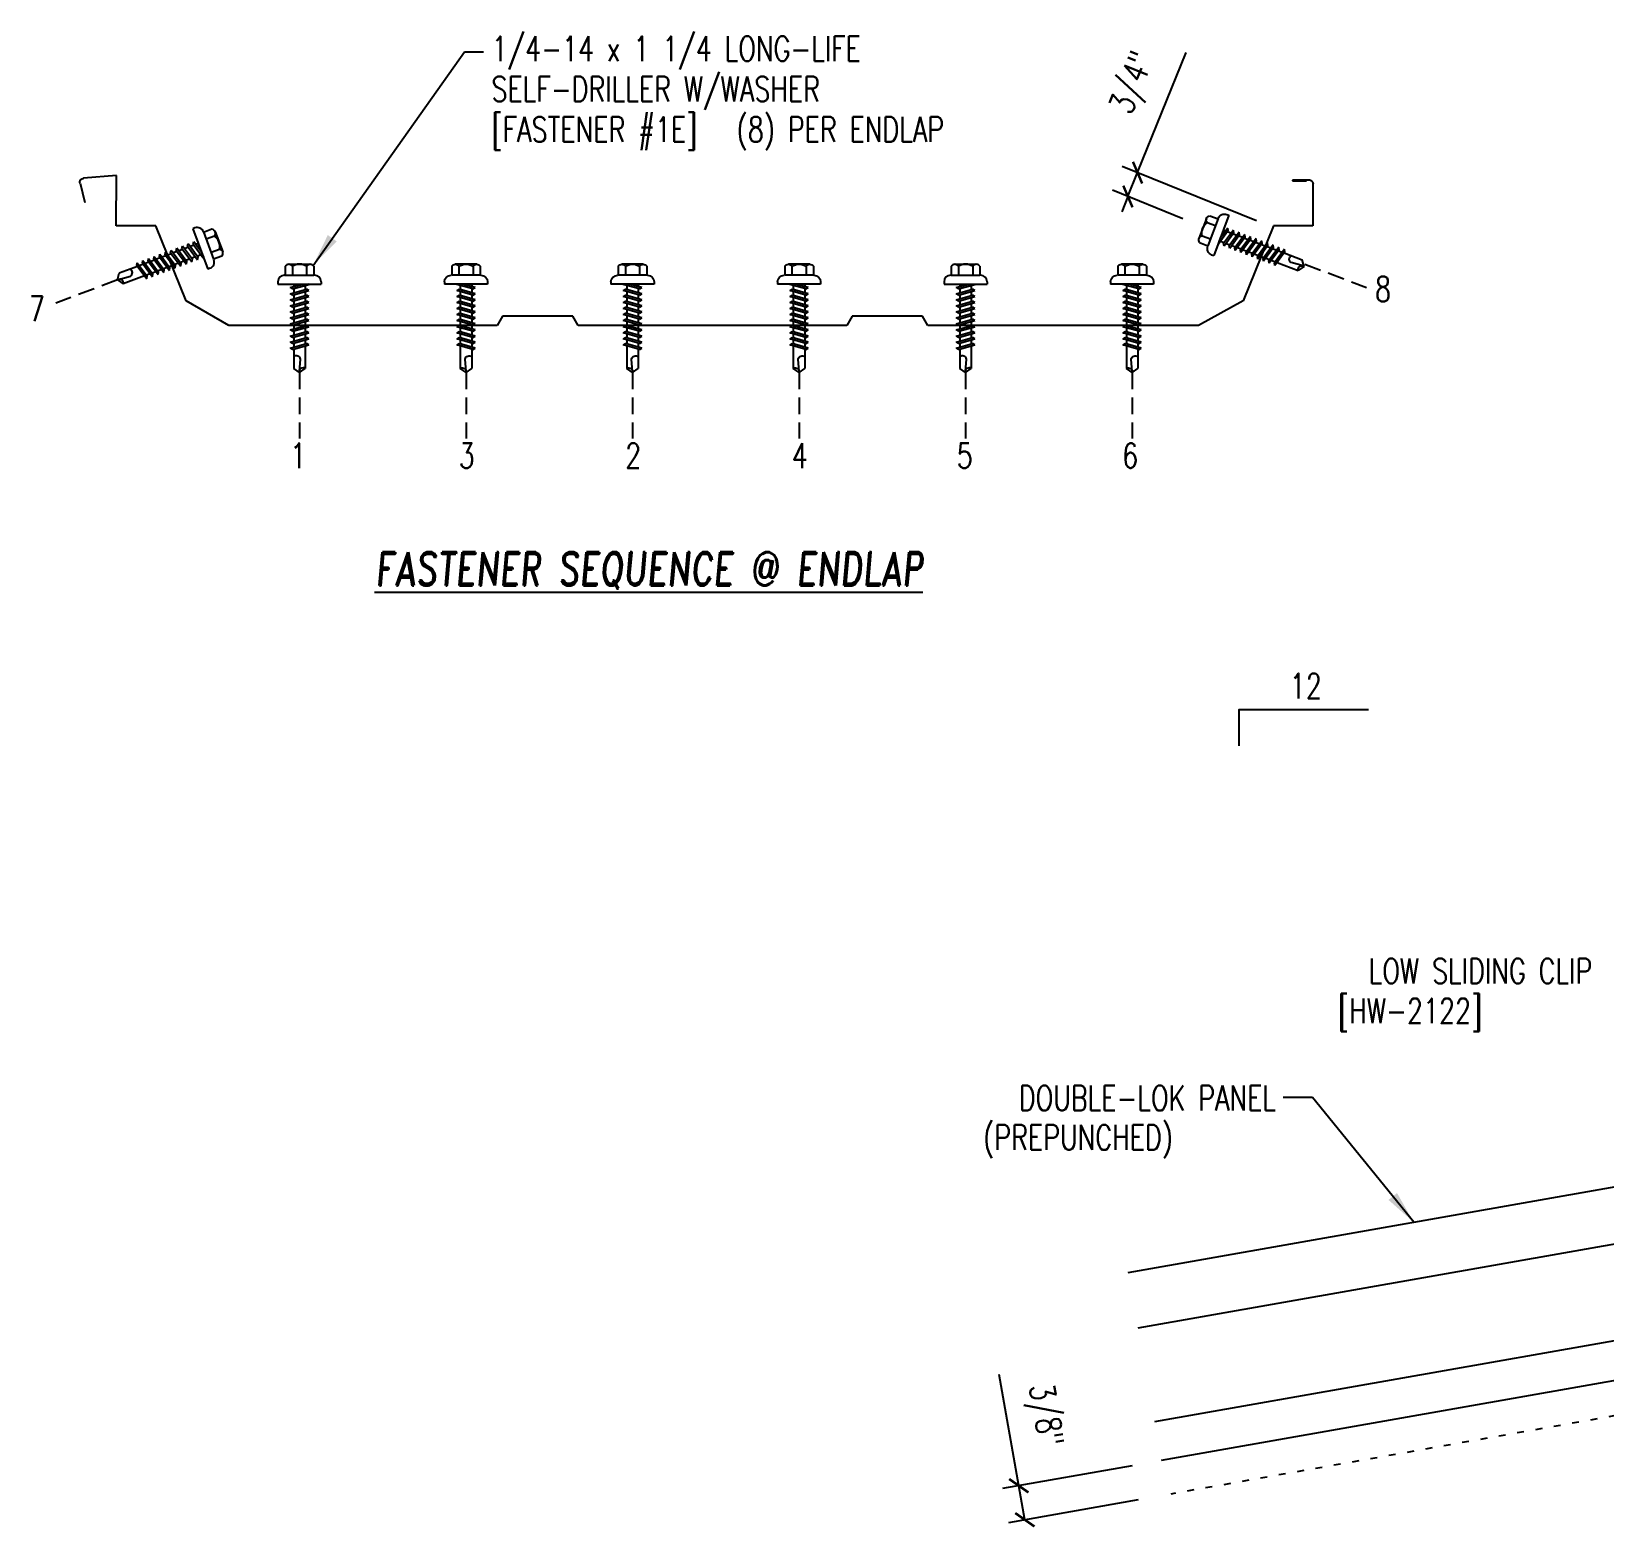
# Model space of a CAD drawing. Header units: inches. Extents: x 2.7 to 47.4, y 4.1 to 44.4.
# Drawn here: x 2.69 to 26.34, y 21.86 to 44.36 of the extents above; entities that cross this region are included whole.
import ezdxf
from ezdxf.enums import TextEntityAlignment as Align

# ---------------------------------------------------------------- set-up
doc = ezdxf.new("R2010")
doc.units = ezdxf.units.IN
doc.header["$MEASUREMENT"] = 0
doc.linetypes.add('ACAD_ISO07W100', pattern=[3, 0, -3])
doc.linetypes.add('HIDDEN', pattern=[0.375, 0.25, -0.125])
for name, color, linetype in [('DIM', 7, 'Continuous'), ('FASTENER', 9, 'Continuous'), ('LABEL', 6, 'Continuous'), ('MARK', 1, 'Continuous'), ('PANEL', 11, 'Continuous'), ('PANEL-S', 11, 'Continuous'), ('TEXT', 2, 'Continuous')]:
    doc.layers.add(name, color=color, linetype=linetype)
doc.styles.add('ARCHITEXT', font='ROMANS.shx', dxfattribs={"width": 0.8, "height": 0.375})
doc.styles.add('ROMAND', font='romand', dxfattribs={"height": 0.075})
doc.styles.add('TEXT1', font='ROMANS.shx', dxfattribs={"width": 0.75, "height": 0.375})
doc.dimstyles.new('DETAIL', dxfattribs={"dimscale": 4, "dimtxt": 0.09375, "dimasz": 0.0625, "dimexe": 0.0625, "dimexo": 0.125, "dimgap": 0.0625, "dimtad": 1, "dimdec": 4, "dimzin": 3, "dimdsep": 46, "dimlunit": 4, "dimtxsty": 'TEXT1', "dimblk": 'ARCHTICK', "dimcen": 0.0625, "dimclrd": 7, "dimclre": 7, "dimclrt": 2, "dimadec": 0, "dimazin": 0, "dimtfac": 0.59375, "dimtdec": 4, "dimtmove": 0, "dimatfit": 3, "dimfxl": 0, "dimfrac": 2, "dimtolj": 1, "dimtzin": 3, "dimarcsym": 0})
doc.dimstyles.new('DETAIL$7', dxfattribs={"dimscale": 4, "dimtxt": 0.09375, "dimasz": 0.125, "dimexe": 0.0625, "dimexo": 0.125, "dimgap": 0.0625, "dimtad": 1, "dimdec": 4, "dimzin": 3, "dimdsep": 46, "dimlunit": 4, "dimtxsty": 'TEXT1', "dimblk": 'ARCHTICK', "dimcen": 0.0625, "dimclrd": 7, "dimclre": 7, "dimclrt": 2, "dimadec": 0, "dimazin": 0, "dimtfac": 0.59375, "dimtdec": 4, "dimtmove": 0, "dimatfit": 3, "dimfxl": 0, "dimfrac": 2, "dimtolj": 1, "dimtzin": 3, "dimarcsym": 0})

# ---------------------------------------------------------------- blocks, each defined once
blk = doc.blocks.new('_ArchTick')
at = {"color": 0, "linetype": 'ByBlock', "const_width": 0.15}
blk.add_lwpolyline([(-0.5, -0.5), (0.5, 0.5)], dxfattribs=at)
blk = doc.blocks.new('*D19')
at = {"layer": 'DEFPOINTS', "color": 0}
for p in [(19.74, 22.875), (17.543, 22.487), (19.83, 22.362)]:
    blk.add_point(p, dxfattribs=at)
at = {"layer": 'TEXT', "color": 7, "lineweight": -2}
for p, q in [((17.543, 22.487), (17.248, 24.162)), ((19.248, 22.788), (17.297, 22.444)), ((17.634, 21.975), (17.543, 22.487)), ((19.338, 22.275), (17.388, 21.931))]:
    blk.add_line(p, q, dxfattribs=at)
at = {"layer": 'TEXT', "color": 7, "lineweight": -2, "xscale": 0.25, "yscale": 0.25, "zscale": 0.25}
for p, rotation in [((17.543, 22.487), 100.0000000000006), ((17.634, 21.975), 280.0000000000006)]:
    blk.add_blockref('_ArchTick', p, dxfattribs=dict(at, rotation=rotation))
at = {"layer": 'TEXT', "color": 2, "insert": (17.902, 23.541), "char_height": 0.375, "attachment_point": 5, "rotation": 280, "style": 'TEXT1'}
blk.add_mtext('\\A1;3/8"', dxfattribs=at)
blk = doc.blocks.new('slopl1')
at = {"layer": 'MARK', "color": 6}
blk.add_lwpolyline([(0, 0), (0, 0.1368), (0.4871, 0.1368)], dxfattribs=at)
at = {"layer": 'MARK', "color": 2, "style": 'TEXT1', "width": 0.75}
blk.add_text('12', height=0.09375, dxfattribs=at).set_placement((0.1909, 0.1779))
blk.add_attdef('SLOPL1', text='', height=0.0938, dxfattribs=at).set_placement((-0.0549, 0.0243), align=Align.RIGHT)
blk = doc.blocks.new('LAY-LAB')
at = {"layer": 'LABEL', "color": 6, "style": 'ROMAND', "oblique": 5, "width": 0.75}
blk.add_attdef('LAY-LAB', (0.017, 0.0362), '', height=0.1875, dxfattribs=at)
blk = doc.blocks.new('A$C236D3EBF')
at = {"layer": 'PANEL'}
for p, q in [((-7.331, 2.656), (-7.327, 1.817)), ((-6.939, 2.74), (-7.248, 2.74)), ((-7.2, 2.716), (-6.939, 2.716)), ((16.671, 1.817), (16.669, 2.831)), ((16.669, 2.831), (17.327, 2.774)), ((17.398, 2.672), (17.304, 2.289)), ((-7.327, 1.817), (-6.538, 1.817)), ((-6.538, 1.817), (-5.929, 0.312)), ((15.273, 0.313), (15.88, 1.817)), ((15.88, 1.817), (16.671, 1.817)), ((-5.929, 0.312), (-5.035, -0.183)), ((0.395, -0.183), (0.503, 0.004)), ((0.503, 0.004), (1.911, 0.004)), ((1.911, 0.004), (2.02, -0.183)), ((7.406, -0.183), (7.514, 0.004)), ((7.514, 0.004), (8.922, 0.004)), ((8.922, 0.004), (9.031, -0.183)), ((14.413, -0.183), (15.273, 0.313)), ((-5.035, -0.183), (0.395, -0.183)), ((2.02, -0.183), (7.406, -0.183)), ((9.031, -0.183), (14.413, -0.183))]:
    blk.add_line(p, q, dxfattribs=at)
for centre, radius, start, end in [((-7.248, 2.657), 0.0833, 90.0159, 180.2544), ((-6.939, 2.728), 0.012, 269.6882, 90.3435), ((17.32, 2.693), 0.0815, 345.092, 85.0011)]:
    blk.add_arc(centre, radius, start, end, dxfattribs=at)
blk = doc.blocks.new('FZ7')
at = {"layer": 'FASTENER'}
for p, q in [((-0.215, 0.305), (-0.215, 0.171)), ((-0.161, 0.337), (0.161, 0.337)), ((-0.107, 0.305), (-0.107, 0.171)), ((0.107, 0.305), (0.107, 0.171)), ((0.215, 0.305), (0.215, 0.171)), ((-0.324, 0.071), (-0.324, 0.037)), ((-0.324, 0.037), (0.324, 0.037)), ((-0.224, 0.171), (0.215, 0.171)), ((-0.139, -0.016), (0.046, 0.037)), ((-0.104, -0.036), (0.139, 0.033)), ((-0.086, 0.037), (-0.086, -0.001)), ((-0.086, 0.037), (0.086, 0.037)), ((0.086, 0.037), (0.133, 0.037)), ((0.086, 0.018), (0.086, -0.042)), ((0.139, 0.033), (0.133, 0.037)), ((0.324, 0.071), (0.324, 0.037)), ((-0.104, -0.036), (-0.139, -0.016)), ((-0.139, -0.107), (0.104, -0.038)), ((-0.104, -0.127), (-0.139, -0.107)), ((-0.139, -0.198), (0.104, -0.128)), ((-0.104, -0.218), (-0.139, -0.198)), ((-0.139, -0.289), (0.104, -0.219)), ((-0.104, -0.127), (0.139, -0.058)), ((-0.104, -0.218), (0.139, -0.149)), ((-0.086, -0.031), (-0.086, -0.092)), ((-0.086, -0.122), (-0.086, -0.183)), ((-0.086, -0.213), (-0.086, -0.274)), ((0.086, -0.073), (0.086, -0.133)), ((0.086, -0.164), (0.086, -0.224)), ((0.139, -0.058), (0.104, -0.038)), ((0.139, -0.149), (0.104, -0.128)), ((0.139, -0.239), (0.104, -0.219)), ((-0.104, -0.309), (-0.139, -0.289)), ((-0.139, -0.38), (0.104, -0.31)), ((-0.104, -0.4), (-0.139, -0.38)), ((-0.139, -0.47), (0.104, -0.401)), ((-0.104, -0.491), (-0.139, -0.47)), ((-0.104, -0.309), (0.139, -0.239)), ((-0.104, -0.4), (0.139, -0.33)), ((-0.104, -0.491), (0.139, -0.421)), ((-0.086, -0.304), (-0.086, -0.364)), ((-0.086, -0.395), (-0.086, -0.455)), ((0.086, -0.255), (0.086, -0.315)), ((0.086, -0.345), (0.086, -0.406)), ((0.086, -0.436), (0.086, -0.497)), ((0.139, -0.33), (0.104, -0.31)), ((0.139, -0.421), (0.104, -0.401)), ((-0.139, -0.561), (0.104, -0.492)), ((-0.104, -0.581), (-0.139, -0.561)), ((-0.139, -0.652), (0.104, -0.583)), ((-0.104, -0.672), (-0.139, -0.652)), ((-0.139, -0.743), (0.104, -0.674)), ((-0.104, -0.581), (0.139, -0.512)), ((-0.104, -0.672), (0.139, -0.603)), ((-0.104, -0.763), (0.139, -0.694)), ((-0.086, -0.486), (-0.086, -0.546)), ((-0.086, -0.577), (-0.086, -0.637)), ((-0.086, -0.667), (-0.086, -0.728)), ((0.086, -0.527), (0.086, -0.588)), ((0.086, -0.618), (0.086, -0.679)), ((0.086, -0.709), (0.086, -0.77)), ((0.139, -0.512), (0.104, -0.492)), ((0.139, -0.603), (0.104, -0.583)), ((0.139, -0.694), (0.104, -0.674)), ((-0.104, -0.763), (-0.139, -0.743)), ((-0.139, -0.834), (0.104, -0.765)), ((-0.104, -0.854), (-0.139, -0.834)), ((-0.139, -0.925), (0.104, -0.856)), ((-0.104, -0.945), (-0.139, -0.925)), ((-0.104, -0.854), (0.139, -0.785)), ((-0.104, -0.945), (0.139, -0.876)), ((-0.086, -0.758), (-0.086, -0.819)), ((-0.086, -0.849), (-0.086, -0.91)), ((-0.086, -0.94), (-0.086, -1.232)), ((0.086, -0.8), (0.086, -0.861)), ((0.086, -0.891), (0.086, -1.232)), ((0.139, -0.785), (0.104, -0.765)), ((0.139, -0.876), (0.104, -0.856)), ((-0.002, -1.277), (0.014, -1.091)), ((0, -1.293), (-0.086, -1.232)), ((0, -1.293), (0.086, -1.232))]:
    blk.add_line(p, q, dxfattribs=at)
for centre, radius, start, end in [((-0.161, 0.274), 0.0628, 29.8754, 150.1246), ((0, 0.141), 0.196, 56.9974, 123.0026), ((0.161, 0.274), 0.0628, 29.8754, 150.1246), ((-0.224, 0.071), 0.1, 90, 180), ((0.224, 0.071), 0.1, 0, 90), ((-0.046, -1.102), 0.0615, 11.1445, 130.906), ((0.054, -1.278), 0.0563, 55.4585, 194.8454)]:
    blk.add_arc(centre, radius, start, end, dxfattribs=at)

msp = doc.modelspace()

# ---------------------------------------------------------------- linework, layer by layer
at = {"color": 7}
for p, q in [((19.32944, 42.23519), (20.06116, 44.04366)), ((21.11629, 41.51278), (19.09769, 42.32896)), ((19.18419, 41.87619), (19.32944, 42.23519)), ((20.01233, 41.54112), (18.95244, 41.96995)), ((19.18419, 41.87619), (19.09042, 41.64444))]:
    msp.add_line(p, q, dxfattribs=at)
at = {"layer": 'DIM', "color": 251, "linetype": 'HIDDEN'}
for p, q in [((21.84604, 40.85771), (22.77402, 40.50972)), ((3.98504, 40.6207), (3.05707, 40.27271)), ((6.72247, 39.22838), (6.72247, 38.2373)), ((9.22736, 39.22838), (9.22736, 38.2373)), ((11.73226, 39.22838), (11.73226, 38.2373)), ((14.23715, 39.22838), (14.23715, 38.2373)), ((16.74204, 39.22838), (16.74204, 38.2373)), ((19.24693, 39.22838), (19.24693, 38.2373))]:
    msp.add_line(p, q, dxfattribs=at)
at = {"layer": 'PANEL'}
for p, q in [((29.33957, 26.6224), (19.33534, 24.85839)), ((28.49195, 25.01683), (19.58435, 23.44618))]:
    msp.add_line(p, q, dxfattribs=at)
for points in [[(19.18844, 25.69154), (36.14828, 28.68202)], [(28.5944, 24.43579), (19.68681, 22.86514)]]:
    msp.add_lwpolyline(points, dxfattribs=at)
at = {"layer": 'TEXT', "linetype": 'ACAD_ISO07W100', "ltscale": 0.06}
msp.add_line((30.10156, 24.17323), (19.83041, 22.36215), dxfattribs=at)

# ---------------------------------------------------------------- block references
at = {"color": 7, "xscale": 0.2499999999999988, "yscale": 0.25, "zscale": 0.25}
for p, rotation in [((19.32944, 42.23519), 247.9715482466653), ((19.18419, 41.87619), 67.9715482466653)]:
    msp.add_blockref('_ArchTick', p, dxfattribs=dict(at, rotation=rotation))
at = {"layer": 'FASTENER', "xscale": -1, "rotation": 69.4439547804174}
msp.add_blockref('FZ7', (20.62426, 41.27803), dxfattribs=at)
at = {"layer": 'FASTENER', "rotation": 290.5560452195829}
msp.add_blockref('FZ7', (5.19561, 41.07466), dxfattribs=at)
at = {"layer": 'FASTENER'}
for p in [(6.72247, 40.52127), (16.74204, 40.52127)]:
    msp.add_blockref('FZ7', p, dxfattribs=at)
at = {"layer": 'FASTENER', "xscale": -1}
for p in [(9.22736, 40.52127), (11.73226, 40.52127), (14.23715, 40.52127), (19.24693, 40.52127)]:
    msp.add_blockref('FZ7', p, dxfattribs=at)
at = {"layer": 'LABEL', "xscale": 2.666666666666679, "yscale": 2.666666666666671, "zscale": 2.66666666666668}
msp.add_blockref('LAY-LAB', (7.81633, 35.93161), dxfattribs=at).add_auto_attribs({'LAY-LAB': '%%UFASTENER SEQUENCE @ ENDLAP'})
at = {"layer": 'MARK', "xscale": 4, "yscale": 4, "zscale": 4}
msp.add_blockref('slopl1', (20.85561, 33.61595), dxfattribs=at)
at = {"layer": 'PANEL-S', "xscale": -0.75, "yscale": 0.75, "zscale": 0.75}
msp.add_blockref('A$C236D3EBF', (16.47006, 40.07112), dxfattribs=at)

# ---------------------------------------------------------------- texts
at = {"color": 2, "insert": (19.29246, 43.5721), "char_height": 0.375, "attachment_point": 5, "rotation": 67.971548, "style": 'TEXT1'}
msp.add_mtext('\\A1;3/4"', dxfattribs=at)
at = {"layer": 'TEXT', "style": 'TEXT1', "width": 0.75}
for s, p in [('1/4-14 x 1 1/4 LONG-LIFE', (9.61138, 43.91217)), ('SELF-DRILLER W/WASHER', (9.61138, 43.30503)), ('[FASTENER #1E]', (9.61138, 42.69789)), ('(8) PER ENDLAP', (13.29772, 42.69789)), ('[HW-2122]', (22.34492, 29.44171)), ('(PREPUNCHED)', (17.00666, 27.53817))]:
    msp.add_text(s, height=0.375, dxfattribs=at).set_placement(p)
at = {"layer": 'TEXT', "color": 2, "style": 'ARCHITEXT', "width": 0.75}
for s, p in [('8', (22.90147, 40.29701)), ('7', (2.65408, 40.00382)), ('1', (6.58257, 37.79173)), ('3', (9.11725, 37.79173)), ('2', (11.62215, 37.79173)), ('4', (14.12704, 37.79173)), ('5', (16.60982, 37.79173)), ('6', (19.09734, 37.79173))]:
    msp.add_text(s, height=0.375, dxfattribs=at).set_placement(p)
at = {"layer": 'TEXT', "style": 'TEXT1', "width": 0.75}
for s, p in [('LOW SLIDING CLIP', (26.17056, 30.04146)), ('DOUBLE-LOK PANEL', (21.41239, 28.12937))]:
    msp.add_text(s, height=0.375, dxfattribs=at).set_placement(p, align=Align.RIGHT)

# ---------------------------------------------------------------- dimensions: what is measured, and where the dimension line sits
at = {"layer": 'TEXT'}
dim = msp.add_aligned_dim(p1=(19.83041, 22.36215), p2=(19.74007, 22.87453), distance=2.23051, text='3/8"', dimstyle='DETAIL', dxfattribs=at)
dim.commit()
dim.dimension.update_dxf_attribs({"geometry": '*D19', "text_midpoint": (17.90163, 23.54086)})

# ---------------------------------------------------------------- leaders
at = {"layer": 'DIM'}
msp.add_leader([(6.92641, 40.84082), (9.20385, 44.05151), (9.49204, 44.05151)], dimstyle='DETAIL$7', dxfattribs=at)
at = {"layer": 'TEXT'}
msp.add_leader([(23.48355, 26.44888), (21.96054, 28.32514), (21.51875, 28.32514)], dimstyle='DETAIL$7', dxfattribs=at)

doc.saveas('drawing.dxf')
